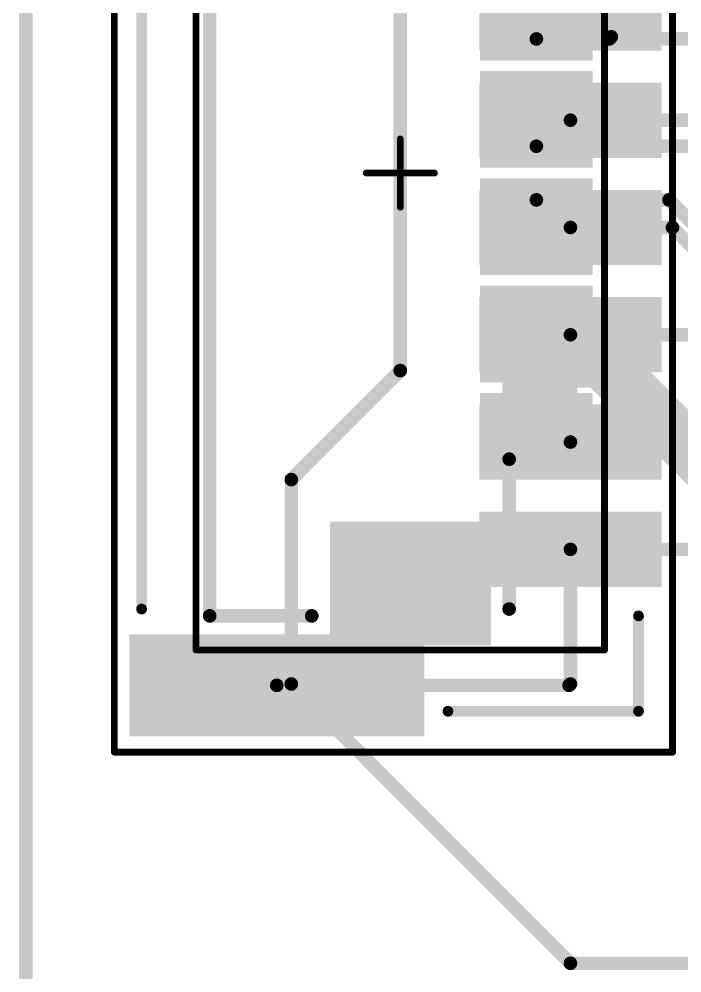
# Model space of a CAD drawing. Header units: millimetres. Extents: x 37 to 246, y 26 to 184.
# Drawn here: x 37.34 to 49.7, y 73.35 to 91.14 of the extents above; entities that cross this region are included whole.
import ezdxf

# ---------------------------------------------------------------- set-up
doc = ezdxf.new("R2010")
doc.units = ezdxf.units.MM
for name, color, linetype in [('BottomLayer', 5, 'Continuous'), ('BottomOverlay', 54, 'Continuous'), ('BottomPaste', 16, 'Continuous'), ('BottomSolder', 6, 'Continuous'), ('KeepOutLayer', 6, 'Continuous'), ('Mechanical15', 56, 'Continuous'), ('TopLayer', 1, 'Continuous'), ('TopOverlay', 2, 'Continuous'), ('TopPaste', 8, 'Continuous'), ('TopSolder', 216, 'Continuous')]:
    doc.layers.add(name, color=color, linetype=linetype)

msp = doc.modelspace()

# ---------------------------------------------------------------- linework, layer by layer
at = {"layer": 'BottomLayer'}
for points, const_width in [([(44.45, 84.582), (44.45, 93.345)], 0.254), ([(48.387, 90.805), (48.387, 91.765)], 0.254), ([(46.99, 90.765), (48.347, 90.765)], 0.254), ([(48.347, 90.765), (48.387, 90.805)], 0.254), ([(48.347, 90.765), (50.078, 90.765)], 0.254), ([(46.99, 88.765), (50.03, 88.765)], 0.254), ([(46.99, 87.765), (49.465, 87.765)], 0.254), ([(49.465, 87.765), (51.505, 85.725)], 0.254), ([(46.99, 84.765), (48.204, 84.765)], 1), ([(48.204, 84.765), (56.515, 76.454)], 1), ([(42.418, 82.55), (44.45, 84.582)], 0.254), ([(42.418, 78.74), (42.418, 82.55)], 0.254), ([(42.418, 78.74), (47.625, 73.533)], 0.254), ([(47.625, 73.533), (62.992, 73.533)], 0.254)]:
    msp.add_lwpolyline(points, dxfattribs=dict(at, const_width=const_width))
for points, const_width in [([(46.926, 90.765, 1), (47.053, 90.765, 1)], 0.127), ([(48.284, 90.765, 1), (48.411, 90.765, 1)], 0.127), ([(48.284, 90.765, 1), (48.411, 90.765, 1)], 0.127), ([(48.284, 90.765, 1), (48.411, 90.765, 1)], 0.127), ([(48.324, 90.805, 1), (48.45, 90.805, 1)], 0.127), ([(48.324, 90.805, 1), (48.45, 90.805, 1)], 0.127), ([(46.926, 88.765, 1), (47.053, 88.765, 1)], 0.127), ([(46.926, 87.765, 1), (47.053, 87.765, 1)], 0.127), ([(49.401, 87.765, 1), (49.528, 87.765, 1)], 0.127), ([(49.401, 87.765, 1), (49.528, 87.765, 1)], 0.127), ([(46.74, 84.765, 1), (47.24, 84.765, 1)], 0.5), ([(47.954, 84.765, 1), (48.454, 84.765, 1)], 0.5), ([(47.954, 84.765, 1), (48.454, 84.765, 1)], 0.5), ([(44.386, 84.582, 1), (44.514, 84.582, 1)], 0.127), ([(44.386, 84.582, 1), (44.514, 84.582, 1)], 0.127), ([(42.354, 82.55, 1), (42.481, 82.55, 1)], 0.127), ([(42.354, 82.55, 1), (42.481, 82.55, 1)], 0.127), ([(42.354, 78.74, 1), (42.481, 78.74, 1)], 0.127), ([(42.354, 78.74, 1), (42.481, 78.74, 1)], 0.127), ([(47.562, 73.533, 1), (47.688, 73.533, 1)], 0.127), ([(47.562, 73.533, 1), (47.688, 73.533, 1)], 0.127)]:
    msp.add_lwpolyline(points, format="xyb", close=True, dxfattribs=dict(at, const_width=const_width))
for points in [[(47.94, 90.465), (47.94, 91.065), (46.04, 90.465), (46.04, 91.065)], [(47.94, 89.465), (47.94, 90.065), (46.04, 89.465), (46.04, 90.065)], [(47.94, 88.465), (47.94, 89.065), (46.04, 88.465), (46.04, 89.065)], [(47.94, 87.465), (47.94, 88.065), (46.04, 87.465), (46.04, 88.065)], [(47.94, 86.465), (47.94, 87.065), (46.04, 86.465), (46.04, 87.065)], [(47.94, 85.465), (47.94, 86.065), (46.04, 85.465), (46.04, 86.065)], [(46.355, 83.693), (47.752, 83.693), (46.355, 85.725), (47.752, 85.725)], [(47.94, 84.465), (47.94, 85.065), (46.04, 84.465), (46.04, 85.065)], [(47.94, 83.465), (47.94, 84.065), (46.04, 83.465), (46.04, 84.065)], [(46.04, 79.565), (46.04, 81.665), (43.24, 79.565), (43.24, 81.665)]]:
    msp.add_solid(points, dxfattribs=at)
at = {"layer": 'BottomOverlay', "const_width": 0.254}
for points in [[(40.894, 80.01), (40.894, 96.393)], [(46.482, 80.137), (46.482, 82.931)], [(40.894, 80.01), (42.799, 80.01)]]:
    msp.add_lwpolyline(points, dxfattribs=at)
at = {"layer": 'BottomOverlay', "const_width": 0.127}
for points in [[(46.418, 82.931, 1), (46.545, 82.931, 1)], [(46.418, 80.137, 1), (46.545, 80.137, 1)], [(40.831, 80.01, 1), (40.958, 80.01, 1)], [(40.831, 80.01, 1), (40.958, 80.01, 1)], [(42.735, 80.01, 1), (42.862, 80.01, 1)]]:
    msp.add_lwpolyline(points, format="xyb", close=True, dxfattribs=at)
at = {"layer": 'BottomPaste'}
for points in [[(47.94, 90.465), (47.94, 91.065), (46.04, 90.465), (46.04, 91.065)], [(47.94, 89.465), (47.94, 90.065), (46.04, 89.465), (46.04, 90.065)], [(47.94, 88.465), (47.94, 89.065), (46.04, 88.465), (46.04, 89.065)], [(47.94, 87.465), (47.94, 88.065), (46.04, 87.465), (46.04, 88.065)], [(47.94, 86.465), (47.94, 87.065), (46.04, 86.465), (46.04, 87.065)], [(47.94, 85.465), (47.94, 86.065), (46.04, 85.465), (46.04, 86.065)], [(47.94, 84.465), (47.94, 85.065), (46.04, 84.465), (46.04, 85.065)], [(47.94, 83.465), (47.94, 84.065), (46.04, 83.465), (46.04, 84.065)], [(46.04, 79.565), (46.04, 81.665), (43.24, 79.565), (43.24, 81.665)]]:
    msp.add_solid(points, dxfattribs=at)
at = {"layer": 'BottomSolder'}
for points in [[(48.042, 90.363), (48.042, 91.167), (45.938, 90.363), (45.938, 91.167)], [(48.042, 89.363), (48.042, 90.167), (45.938, 89.363), (45.938, 90.167)], [(48.042, 88.363), (48.042, 89.167), (45.938, 88.363), (45.938, 89.167)], [(48.042, 87.363), (48.042, 88.167), (45.938, 87.363), (45.938, 88.167)], [(48.042, 86.363), (48.042, 87.167), (45.938, 86.363), (45.938, 87.167)], [(48.042, 85.363), (48.042, 86.167), (45.938, 85.363), (45.938, 86.167)], [(48.042, 84.363), (48.042, 85.167), (45.938, 84.363), (45.938, 85.167)], [(48.042, 83.363), (48.042, 84.167), (45.938, 83.363), (45.938, 84.167)], [(46.142, 79.463), (46.142, 81.767), (43.138, 79.463), (43.138, 81.767)]]:
    msp.add_solid(points, dxfattribs=at)
at = {"layer": 'KeepOutLayer', "const_width": 0.254}
msp.add_lwpolyline([(37.465, 26.035), (37.465, 183.515)], dxfattribs=at)
at = {"layer": 'Mechanical15', "const_width": 0.127}
for points in [[(39.116, 77.47), (39.116, 99.06)], [(49.53, 77.47), (49.53, 99.06)], [(40.64, 79.375), (40.64, 97.155)], [(48.26, 79.375), (48.26, 97.155)], [(44.45, 87.63), (44.45, 88.9)], [(44.45, 87.63), (44.45, 88.9)], [(43.815, 88.265), (45.085, 88.265)], [(43.815, 88.265), (45.085, 88.265)], [(40.64, 79.375), (48.26, 79.375)], [(39.116, 77.47), (49.53, 77.47)]]:
    msp.add_lwpolyline(points, dxfattribs=at)
at = {"layer": 'Mechanical15', "const_width": 0.0635}
for points in [[(44.418, 88.9, 1), (44.482, 88.9, 1)], [(44.418, 88.9, 1), (44.482, 88.9, 1)], [(43.783, 88.265, 1), (43.847, 88.265, 1)], [(43.783, 88.265, 1), (43.847, 88.265, 1)], [(45.053, 88.265, 1), (45.117, 88.265, 1)], [(45.053, 88.265, 1), (45.117, 88.265, 1)], [(44.418, 87.63, 1), (44.482, 87.63, 1)], [(44.418, 87.63, 1), (44.482, 87.63, 1)], [(40.608, 79.375, 1), (40.672, 79.375, 1)], [(40.608, 79.375, 1), (40.672, 79.375, 1)], [(48.228, 79.375, 1), (48.292, 79.375, 1)], [(48.228, 79.375, 1), (48.292, 79.375, 1)], [(39.084, 77.47, 1), (39.148, 77.47, 1)], [(39.084, 77.47, 1), (39.148, 77.47, 1)], [(49.498, 77.47, 1), (49.562, 77.47, 1)], [(49.498, 77.47, 1), (49.562, 77.47, 1)]]:
    msp.add_lwpolyline(points, format="xyb", close=True, dxfattribs=at)
at = {"layer": 'TopLayer', "const_width": 0.254}
for points in [[(47.625, 89.25), (50.515, 89.25)], [(47.625, 87.25), (49.529, 87.25)], [(49.529, 87.25), (50.165, 86.614)], [(47.625, 85.25), (50.165, 85.25)], [(47.625, 83.25), (50.165, 83.25)], [(47.625, 81.25), (49.881, 81.25)], [(47.625, 78.74), (47.625, 81.25)], [(42.145, 78.715), (47.6, 78.715)], [(47.6, 78.715), (47.625, 78.74)]]:
    msp.add_lwpolyline(points, dxfattribs=at)
at = {"layer": 'TopLayer', "const_width": 0.127}
for points in [[(47.562, 89.25, 1), (47.688, 89.25, 1)], [(47.562, 87.25, 1), (47.688, 87.25, 1)], [(49.465, 87.25, 1), (49.592, 87.25, 1)], [(49.465, 87.25, 1), (49.592, 87.25, 1)], [(47.562, 85.25, 1), (47.688, 85.25, 1)], [(47.562, 83.25, 1), (47.688, 83.25, 1)], [(47.562, 81.25, 1), (47.688, 81.25, 1)], [(47.562, 81.25, 1), (47.688, 81.25, 1)], [(42.082, 78.715, 1), (42.209, 78.715, 1)], [(47.536, 78.715, 1), (47.663, 78.715, 1)], [(47.536, 78.715, 1), (47.663, 78.715, 1)], [(47.562, 78.74, 1), (47.688, 78.74, 1)], [(47.562, 78.74, 1), (47.688, 78.74, 1)]]:
    msp.add_lwpolyline(points, format="xyb", close=True, dxfattribs=at)
at = {"layer": 'TopLayer'}
for points in [[(46.025, 91.85), (46.025, 90.65), (49.225, 91.85), (49.225, 90.65)], [(46.025, 89.85), (46.025, 88.65), (49.225, 89.85), (49.225, 88.65)], [(46.025, 87.85), (46.025, 86.65), (49.225, 87.85), (49.225, 86.65)], [(46.025, 85.85), (46.025, 84.65), (49.225, 85.85), (49.225, 84.65)], [(46.025, 83.85), (46.025, 82.65), (49.225, 83.85), (49.225, 82.65)], [(46.025, 81.85), (46.025, 80.65), (49.225, 81.85), (49.225, 80.65)], [(39.495, 79.565), (39.495, 77.865), (44.795, 79.565), (44.795, 77.865)]]:
    msp.add_solid(points, dxfattribs=at)
at = {"layer": 'TopOverlay', "const_width": 0.2}
for points in [[(39.624, 80.137), (39.624, 96.393)], [(48.895, 78.232), (48.895, 80.01)], [(45.339, 78.232), (48.895, 78.232)]]:
    msp.add_lwpolyline(points, dxfattribs=at)
at = {"layer": 'TopOverlay', "const_width": 0.1}
for points in [[(39.574, 80.137, 1), (39.674, 80.137, 1)], [(48.845, 80.01, 1), (48.945, 80.01, 1)], [(45.289, 78.232, 1), (45.389, 78.232, 1)], [(48.845, 78.232, 1), (48.945, 78.232, 1)], [(48.845, 78.232, 1), (48.945, 78.232, 1)]]:
    msp.add_lwpolyline(points, format="xyb", close=True, dxfattribs=at)
at = {"layer": 'TopPaste'}
for points in [[(46.025, 91.85), (46.025, 90.65), (49.225, 91.85), (49.225, 90.65)], [(46.025, 89.85), (46.025, 88.65), (49.225, 89.85), (49.225, 88.65)], [(46.025, 87.85), (46.025, 86.65), (49.225, 87.85), (49.225, 86.65)], [(46.025, 85.85), (46.025, 84.65), (49.225, 85.85), (49.225, 84.65)], [(46.025, 83.85), (46.025, 82.65), (49.225, 83.85), (49.225, 82.65)], [(46.025, 81.85), (46.025, 80.65), (49.225, 81.85), (49.225, 80.65)], [(39.495, 79.565), (39.495, 77.865), (44.795, 79.565), (44.795, 77.865)]]:
    msp.add_solid(points, dxfattribs=at)
at = {"layer": 'TopSolder'}
for points in [[(45.923, 91.952), (45.923, 90.548), (49.327, 91.952), (49.327, 90.548)], [(45.923, 89.952), (45.923, 88.548), (49.327, 89.952), (49.327, 88.548)], [(45.923, 87.952), (45.923, 86.548), (49.327, 87.952), (49.327, 86.548)], [(45.923, 85.952), (45.923, 84.548), (49.327, 85.952), (49.327, 84.548)], [(45.923, 83.952), (45.923, 82.548), (49.327, 83.952), (49.327, 82.548)], [(45.923, 81.952), (45.923, 80.548), (49.327, 81.952), (49.327, 80.548)], [(39.393, 79.667), (39.393, 77.763), (44.897, 79.667), (44.897, 77.763)]]:
    msp.add_solid(points, dxfattribs=at)

doc.saveas('drawing.dxf')
